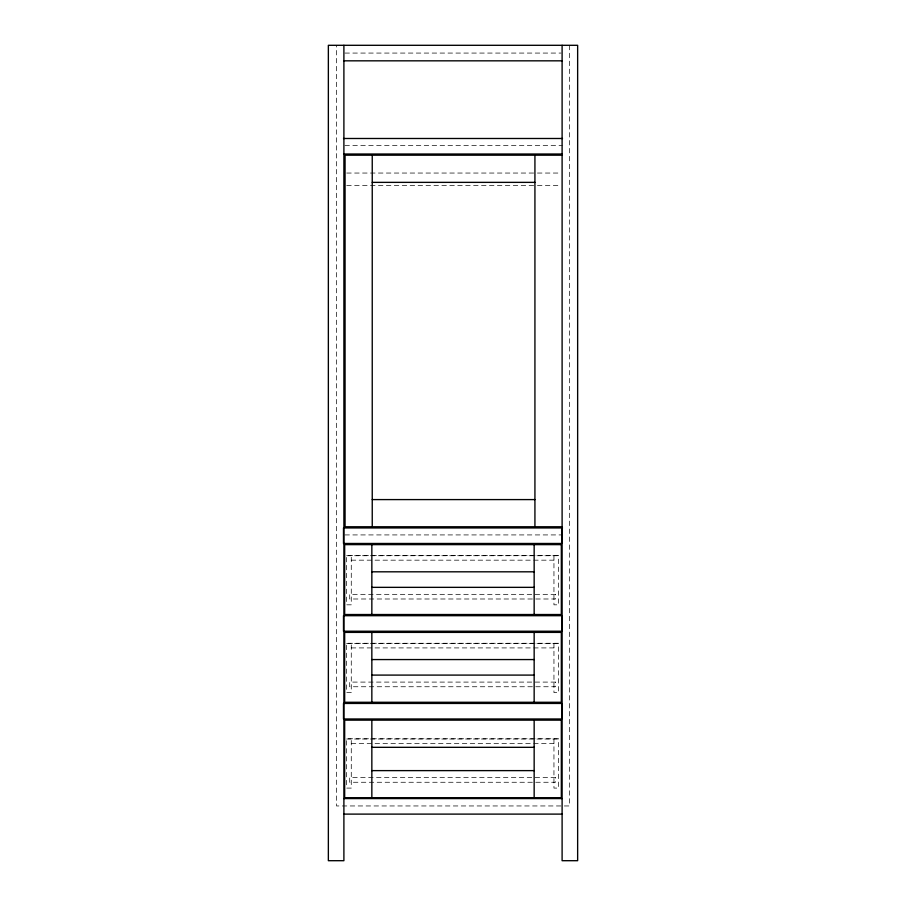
<?xml version="1.0" encoding="UTF-8"?>
<svg xmlns="http://www.w3.org/2000/svg" width="906" height="906" viewBox="0 0 906 906"><rect width="100%" height="100%" fill="white"/><g stroke="black" fill="none" stroke-linecap="round" stroke-linejoin="round"><path stroke-width="0.68" stroke-dasharray="4.53 3.4" d="M344.914 53.069L561.086 53.069M344.914 145.481L562.501 145.481M346.715 173.046L536.035 173.046M537.451 173.046L560.055 173.046M346.715 185.47L536.035 185.47M537.451 185.47L560.055 185.47M344.914 534.925L562.501 534.925M346.613 555.74L558.617 555.74M351.268 560.168L553.951 560.168M346.613 643.498L558.617 643.498M351.268 647.915L553.951 647.915M346.613 739.013L558.617 739.013M351.268 743.441L553.951 743.441M569.489 45.3L569.489 805.955L336.511 805.955L336.511 45.3M553.951 555.503L553.951 604.823L558.617 604.823L558.617 555.503L346.613 555.503L346.613 604.823L351.268 604.823L351.268 555.503M553.951 643.26L553.951 692.569L558.617 692.569L558.617 643.26L346.613 643.26L346.613 692.569L351.268 692.569L351.268 643.26M553.951 738.775L553.951 788.095L558.617 788.095L558.617 738.775L346.613 738.775L346.613 788.095L351.268 788.095L351.268 738.775M555.503 594.336L349.716 594.336L349.716 598.991L555.503 598.991L555.503 594.336M555.503 682.093L349.716 682.093L349.716 686.748L555.503 686.748L555.503 682.093M555.503 777.608L349.716 777.608L349.716 782.263L555.503 782.263L555.503 777.608"/><path stroke-width="1.36" d="M343.895 60.827L562.105 60.827M343.499 138.493L562.501 138.493M343.895 154.02L562.105 154.02M562.105 155.186L345.061 155.186L345.061 526.771L562.105 526.771M372.241 182.366L534.925 182.366M372.241 499.591L534.925 499.591M562.501 527.938L343.499 527.938L343.499 543.475L561.72 543.475L561.72 527.938M371.845 571.811L534.155 571.811M371.845 587.348L534.155 587.348M371.845 659.568L534.155 659.568M371.845 675.095L534.155 675.095M371.845 747.325L534.155 747.325M371.845 770.621L534.155 770.621M343.895 798.571L562.105 798.571M343.895 814.109L562.105 814.109M562.105 45.3L562.105 860.7L577.643 860.7L577.643 45.3L328.357 45.3L328.357 860.7L343.895 860.7L343.895 45.3M534.925 155.186L534.925 526.771M534.155 544.631L534.155 614.528M534.155 632.388L534.155 702.275M534.155 720.145L534.155 797.801M372.241 155.186L372.241 526.771M371.845 544.631L371.845 614.528M371.845 632.388L371.845 702.275M371.845 720.145L371.845 797.801M561.335 544.631L344.665 544.631L344.665 614.528L561.335 614.528L561.335 544.631M561.72 615.695L343.499 615.695L343.499 631.222L561.72 631.222L561.72 615.695M561.335 632.388L344.665 632.388L344.665 702.275L561.335 702.275L561.335 632.388M561.72 703.441L343.499 703.441L343.499 718.979L561.72 718.979L561.72 703.441M561.335 720.145L344.665 720.145L344.665 797.801L561.335 797.801L561.335 720.145"/></g></svg>
